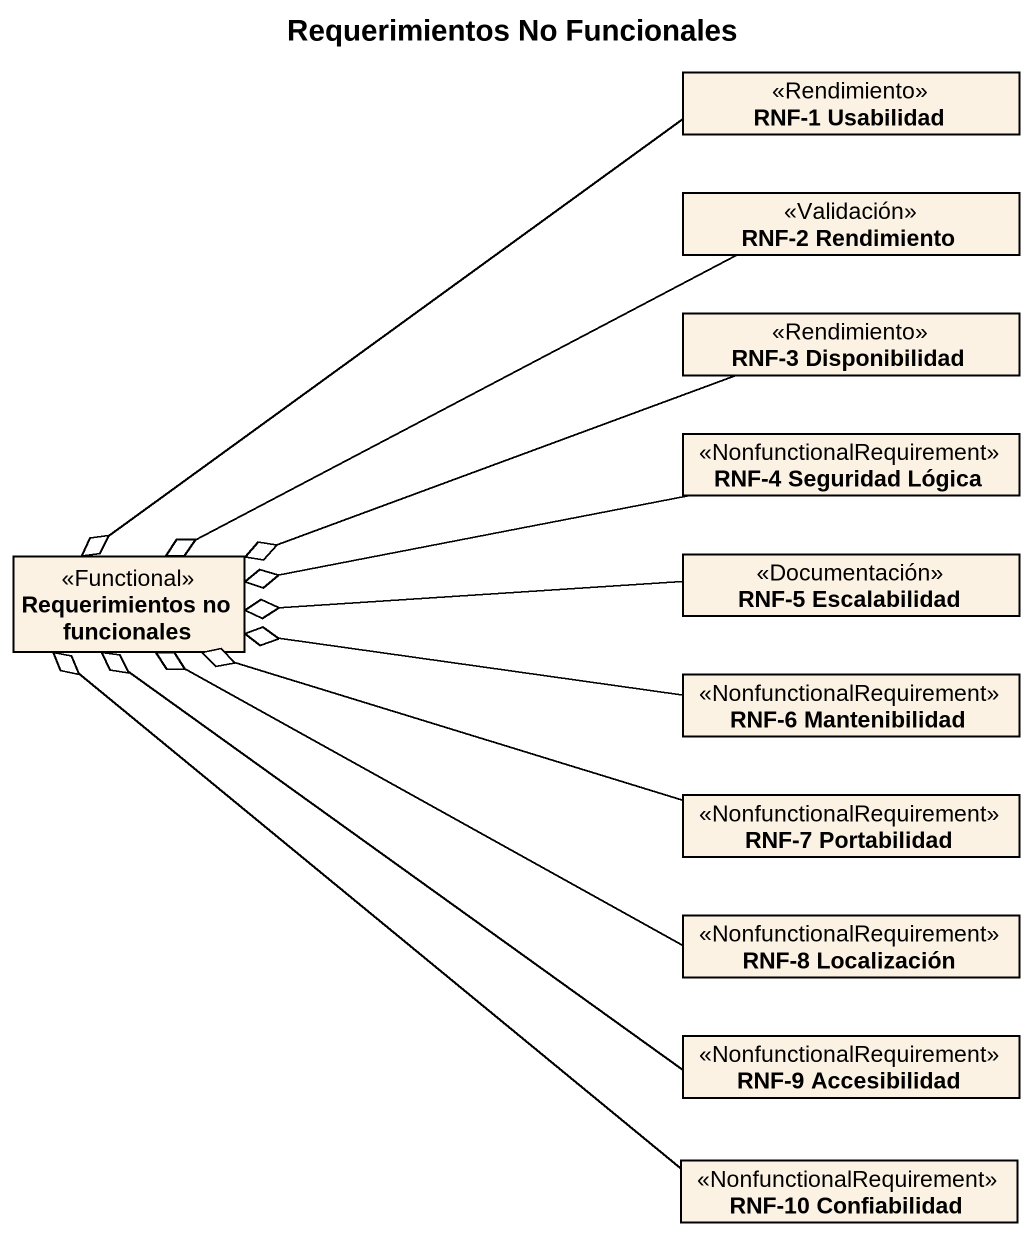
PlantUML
@startuml
title Requerimientos No Funcionales
hide circle
hide empty members
class "RNF-1 Usabilidad" as RNF_1_Usabilidad <<Rendimiento>>
class "RNF-2 Rendimiento" as RNF_2_Rendimiento <<Validación>>
class "RNF-3 Disponibilidad" as RNF_3_Disponibilidad <<Rendimiento>>
class "RNF-4 Seguridad Lógica" as RNF_4_Seguridad_Lógica <<NonfunctionalRequirement>>
class "Requerimientos no funcionales" as Requerimientos_no <<Functional>>
class "RNF-5 Escalabilidad" as RNF_5_Escalabilidad <<Documentación>>
class "RNF-6 Mantenibilidad" as RNF_6_Mantenibilidad <<NonfunctionalRequirement>>
class "RNF-7 Portabilidad" as RNF_7_Portabilidad <<NonfunctionalRequirement>>
class "RNF-8 Localización" as RNF_8_Localización <<NonfunctionalRequirement>>
class "RNF-9 Accesibilidad" as RNF_9_Accesibilidad <<NonfunctionalRequirement>>
class "RNF-10 Confiabilidad" as RNF_10_Confiabilidad <<NonfunctionalRequirement>>
RNF_1_Usabilidad --o Requerimientos_no
RNF_2_Rendimiento -left-o Requerimientos_no
RNF_3_Disponibilidad -left-o Requerimientos_no
RNF_4_Seguridad_Lógica -left-o Requerimientos_no
RNF_5_Escalabilidad -left-o Requerimientos_no
RNF_6_Mantenibilidad -left-o Requerimientos_no
RNF_7_Portabilidad -left-o Requerimientos_no
RNF_8_Localización -left-o Requerimientos_no
RNF_9_Accesibilidad -up-o Requerimientos_no
RNF_10_Confiabilidad -up-o Requerimientos_no
@enduml
